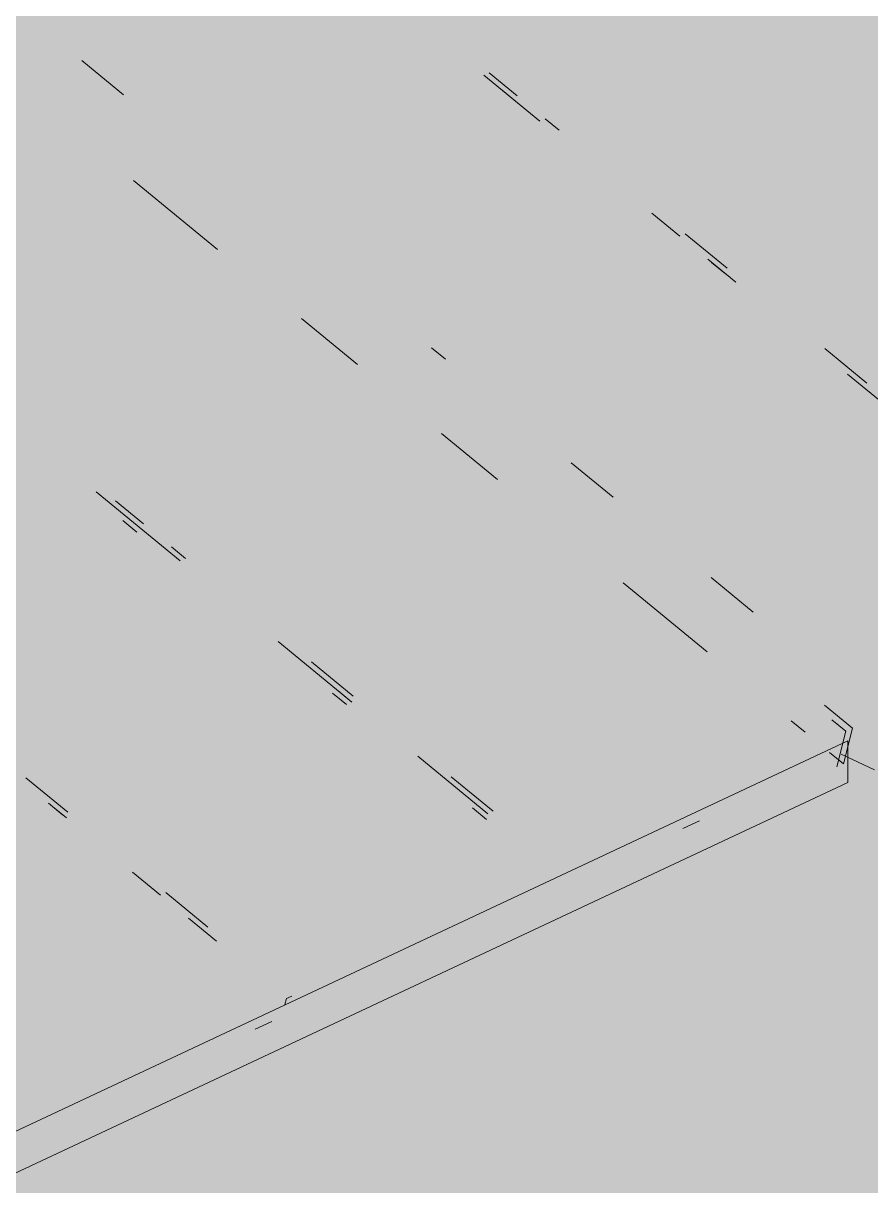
# Model space of a CAD drawing. Header units: millimetres. Extents: x 5 to 1315, y 5 to 292.
# Drawn here: x 1191.793 to 1193.778, y 86.176 to 88.9 of the extents above; entities that cross this region are included whole.
import ezdxf

# ---------------------------------------------------------------- set-up
doc = ezdxf.new("R2010")
doc.units = ezdxf.units.MM
doc.layers.add('EXISTING', color=7, linetype='Continuous')
doc.layers.add('IMAGES', color=7, linetype='Continuous')

# ---------------------------------------------------------------- blocks, each defined once
blk = doc.blocks.new('SHEET_03')
at = {"layer": 'EXISTING', "color": 250, "lineweight": 9}
for p, q in [((292.0285, 88.7323), (291.9302, 88.8131)), ((292.8721, 88.7783), (293.0032, 88.6706)), ((292.9501, 88.7303), (292.8846, 88.7842)), ((292.9467, 88.7169), (292.914, 88.7438)), ((293.0484, 88.6495), (293.0157, 88.6765)), ((292.0518, 88.5317), (292.2484, 88.3701)), ((293.2653, 88.4551), (293.3308, 88.4013)), ((293.4416, 88.3263), (293.3433, 88.4071)), ((293.3963, 88.3474), (293.4619, 88.2935)), ((293.4382, 88.3129), (293.4054, 88.3399)), ((292.445, 88.2085), (292.576, 88.1008)), ((292.782, 88.1129), (292.7493, 88.1398)), ((293.7692, 88.057), (293.6709, 88.1378)), ((293.724, 88.0781), (293.8223, 87.9973)), ((292.7726, 87.9392), (292.9037, 87.8314)), ((293.1752, 87.7897), (293.0769, 87.8705)), ((291.9642, 87.802), (292.1608, 87.6404)), ((292.075, 87.7271), (292.0094, 87.7809)), ((292.0591, 87.7078), (292.0263, 87.7347)), ((292.1733, 87.6463), (292.1405, 87.6732)), ((293.1985, 87.589), (293.3951, 87.4274)), ((293.5028, 87.5203), (293.4045, 87.6011)), ((292.3901, 87.4519), (292.5539, 87.3172)), ((292.5664, 87.3231), (292.4681, 87.4039)), ((292.5505, 87.3038), (292.5178, 87.3307)), ((292.563, 87.3097), (292.5303, 87.3366)), ((293.7353, 87.2486), (293.6697, 87.3025)), ((293.5917, 87.2659), (293.6244, 87.2389)), ((293.6869, 87.2682), (293.7197, 87.2413)), ((293.7141, 87.1648), (293.7353, 87.2486)), ((293.7197, 87.2413), (293.6984, 87.1575)), ((289.9104, 85.4281), (293.7247, 87.2188)), ((293.7247, 87.2188), (293.7247, 87.1213)), ((292.7177, 87.1825), (292.8816, 87.0479)), ((293.7141, 87.1648), (293.6813, 87.1917)), ((293.7091, 87.1873), (293.7871, 87.1506)), ((289.9104, 85.3306), (293.7247, 87.1213)), ((291.8979, 87.0516), (291.7996, 87.1323)), ((292.894, 87.0537), (292.7958, 87.1345)), ((291.8527, 87.0726), (291.8855, 87.0457)), ((291.8945, 87.0381), (291.8618, 87.0651)), ((292.8782, 87.0345), (292.8454, 87.0614)), ((293.3384, 87.0133), (293.3769, 87.0314)), ((292.0493, 86.911), (292.1148, 86.8572)), ((292.2256, 86.7822), (292.1273, 86.863)), ((292.1803, 86.8033), (292.2459, 86.7494)), ((292.4097, 86.6148), (292.4063, 86.6013)), ((292.4222, 86.6206), (292.4097, 86.6148)), ((292.3367, 86.543), (292.3752, 86.5611))]:
    blk.add_line(p, q, dxfattribs=at)
at = {"layer": 'IMAGES', "color": 7}
for points in [[(291.6473, 88.8805), (291.84, 88.8805), (291.6473, 88.9769), (291.84, 88.9769)], [(291.84, 88.8805), (291.9364, 88.8805), (291.84, 88.9769), (291.9364, 88.9769)], [(291.9364, 88.8805), (292.0327, 88.8805), (291.9364, 88.9769), (292.0327, 88.9769)], [(292.0327, 88.8805), (292.4182, 88.8805), (292.0327, 88.9769), (292.4182, 88.9769)], [(292.4182, 88.8805), (292.5145, 88.8805), (292.4182, 88.9769), (292.5145, 88.9769)], [(292.5145, 88.8805), (292.6109, 88.8805), (292.5145, 88.9769), (292.6109, 88.9769)], [(292.6109, 88.8805), (292.8036, 88.8805), (292.6109, 88.9769), (292.8036, 88.9769)], [(292.8036, 88.8805), (292.9, 88.8805), (292.8036, 88.9769), (292.9, 88.9769)], [(292.9, 88.8805), (292.9964, 88.8805), (292.9, 88.9769), (292.9964, 88.9769)], [(292.9964, 88.8805), (293.4782, 88.8805), (292.9964, 88.9769), (293.4782, 88.9769)], [(293.4782, 88.8805), (293.5745, 88.8805), (293.4782, 88.9769), (293.5745, 88.9769)], [(293.5745, 88.8805), (293.7673, 88.8805), (293.5745, 88.9769), (293.7673, 88.9769)], [(293.7673, 88.8805), (293.96, 88.8805), (293.7673, 88.9769), (293.96, 88.9769)], [(291.7436, 88.7841), (291.84, 88.7841), (291.7436, 88.8805), (291.84, 88.8805)], [(291.84, 88.7841), (291.9364, 88.7841), (291.84, 88.8805), (291.9364, 88.8805)], [(291.9364, 88.7841), (292.0327, 88.7841), (291.9364, 88.8805), (292.0327, 88.8805)], [(292.0327, 88.7841), (292.1291, 88.7841), (292.0327, 88.8805), (292.1291, 88.8805)], [(292.1291, 88.7841), (292.5145, 88.7841), (292.1291, 88.8805), (292.5145, 88.8805)], [(292.5145, 88.7841), (292.6109, 88.7841), (292.5145, 88.8805), (292.6109, 88.8805)], [(292.6109, 88.7841), (292.7073, 88.7841), (292.6109, 88.8805), (292.7073, 88.8805)], [(292.7073, 88.7841), (292.8036, 88.7841), (292.7073, 88.8805), (292.8036, 88.8805)], [(292.8036, 88.6877), (292.9, 88.6877), (292.8036, 88.8805), (292.9, 88.8805)], [(292.9, 88.7841), (292.9964, 88.7841), (292.9, 88.8805), (292.9964, 88.8805)], [(292.9964, 88.7841), (293.0927, 88.7841), (292.9964, 88.8805), (293.0927, 88.8805)], [(293.0927, 88.7841), (293.5745, 88.7841), (293.0927, 88.8805), (293.5745, 88.8805)], [(293.5745, 88.7841), (293.6709, 88.7841), (293.5745, 88.8805), (293.6709, 88.8805)], [(293.6709, 88.7841), (293.7673, 88.7841), (293.6709, 88.8805), (293.7673, 88.8805)], [(293.7673, 88.6877), (293.96, 88.6877), (293.7673, 88.8805), (293.96, 88.8805)], [(291.7436, 88.5913), (291.84, 88.5913), (291.7436, 88.7841), (291.84, 88.7841)], [(291.84, 88.6877), (291.9364, 88.6877), (291.84, 88.7841), (291.9364, 88.7841)], [(291.9364, 88.6877), (292.0327, 88.6877), (291.9364, 88.7841), (292.0327, 88.7841)], [(292.0327, 88.6877), (292.1291, 88.6877), (292.0327, 88.7841), (292.1291, 88.7841)], [(292.1291, 88.6877), (292.3218, 88.6877), (292.1291, 88.7841), (292.3218, 88.7841)], [(292.3218, 88.6877), (292.7073, 88.6877), (292.3218, 88.7841), (292.7073, 88.7841)], [(292.7073, 88.6877), (292.8036, 88.6877), (292.7073, 88.7841), (292.8036, 88.7841)], [(292.9, 88.6877), (292.9964, 88.6877), (292.9, 88.7841), (292.9964, 88.7841)], [(292.9964, 88.6877), (293.0927, 88.6877), (292.9964, 88.7841), (293.0927, 88.7841)], [(293.0927, 88.6877), (293.1891, 88.6877), (293.0927, 88.7841), (293.1891, 88.7841)], [(293.1891, 88.6877), (293.6709, 88.6877), (293.1891, 88.7841), (293.6709, 88.7841)], [(293.6709, 88.6877), (293.7673, 88.6877), (293.6709, 88.7841), (293.7673, 88.7841)], [(291.84, 88.5913), (292.0327, 88.5913), (291.84, 88.6877), (292.0327, 88.6877)], [(292.0327, 88.5913), (292.2255, 88.5913), (292.0327, 88.6877), (292.2255, 88.6877)], [(292.2255, 88.5913), (292.3218, 88.5913), (292.2255, 88.6877), (292.3218, 88.6877)], [(292.3218, 88.5913), (292.4182, 88.5913), (292.3218, 88.6877), (292.4182, 88.6877)], [(292.4182, 88.5913), (292.8036, 88.5913), (292.4182, 88.6877), (292.8036, 88.6877)], [(292.8036, 88.5913), (292.9, 88.5913), (292.8036, 88.6877), (292.9, 88.6877)], [(292.9, 88.5913), (292.9964, 88.5913), (292.9, 88.6877), (292.9964, 88.6877)], [(292.9964, 88.5913), (293.0927, 88.5913), (292.9964, 88.6877), (293.0927, 88.6877)], [(293.0927, 88.5913), (293.1891, 88.5913), (293.0927, 88.6877), (293.1891, 88.6877)], [(293.1891, 88.5913), (293.2855, 88.5913), (293.1891, 88.6877), (293.2855, 88.6877)], [(293.2855, 88.5913), (293.3818, 88.5913), (293.2855, 88.6877), (293.3818, 88.6877)], [(293.3818, 88.5913), (293.7673, 88.5913), (293.3818, 88.6877), (293.7673, 88.6877)], [(293.7673, 88.5913), (293.96, 88.5913), (293.7673, 88.6877), (293.96, 88.6877)], [(291.7436, 88.4949), (291.84, 88.4949), (291.7436, 88.5913), (291.84, 88.5913)], [(291.84, 88.4949), (291.9364, 88.4949), (291.84, 88.5913), (291.9364, 88.5913)], [(291.9364, 88.4949), (292.0327, 88.4949), (291.9364, 88.5913), (292.0327, 88.5913)], [(292.0327, 88.4949), (292.1291, 88.4949), (292.0327, 88.5913), (292.1291, 88.5913)], [(292.1291, 88.4949), (292.2255, 88.4949), (292.1291, 88.5913), (292.2255, 88.5913)], [(292.2255, 88.4949), (292.3218, 88.4949), (292.2255, 88.5913), (292.3218, 88.5913)], [(292.3218, 88.4949), (292.4182, 88.4949), (292.3218, 88.5913), (292.4182, 88.5913)], [(292.4182, 88.4949), (292.5145, 88.4949), (292.4182, 88.5913), (292.5145, 88.5913)], [(292.5145, 88.4949), (292.9, 88.4949), (292.5145, 88.5913), (292.9, 88.5913)], [(292.9, 88.4949), (292.9964, 88.4949), (292.9, 88.5913), (292.9964, 88.5913)], [(292.9964, 88.3985), (293.0927, 88.3985), (292.9964, 88.5913), (293.0927, 88.5913)], [(293.0927, 88.4949), (293.1891, 88.4949), (293.0927, 88.5913), (293.1891, 88.5913)], [(293.1891, 88.4949), (293.2855, 88.4949), (293.1891, 88.5913), (293.2855, 88.5913)], [(293.2855, 88.4949), (293.3818, 88.4949), (293.2855, 88.5913), (293.3818, 88.5913)], [(293.3818, 88.4949), (293.4782, 88.4949), (293.3818, 88.5913), (293.4782, 88.5913)], [(293.4782, 88.4949), (293.8636, 88.4949), (293.4782, 88.5913), (293.8636, 88.5913)], [(291.4545, 88.3985), (291.84, 88.3985), (291.4545, 88.4949), (291.84, 88.4949)], [(291.84, 88.3985), (291.9364, 88.3985), (291.84, 88.4949), (291.9364, 88.4949)], [(291.9364, 88.3985), (292.0327, 88.3985), (291.9364, 88.4949), (292.0327, 88.4949)], [(292.0327, 88.3985), (292.1291, 88.3985), (292.0327, 88.4949), (292.1291, 88.4949)], [(292.1291, 88.3985), (292.2255, 88.3985), (292.1291, 88.4949), (292.2255, 88.4949)], [(292.2255, 88.3985), (292.3218, 88.3985), (292.2255, 88.4949), (292.3218, 88.4949)], [(292.3218, 88.3985), (292.4182, 88.3985), (292.3218, 88.4949), (292.4182, 88.4949)], [(292.4182, 88.3985), (292.6109, 88.3985), (292.4182, 88.4949), (292.6109, 88.4949)], [(292.6109, 88.3985), (292.9964, 88.3985), (292.6109, 88.4949), (292.9964, 88.4949)], [(293.0927, 88.3985), (293.1891, 88.3985), (293.0927, 88.4949), (293.1891, 88.4949)], [(293.1891, 88.3985), (293.2855, 88.3985), (293.1891, 88.4949), (293.2855, 88.4949)], [(293.2855, 88.3985), (293.3818, 88.3985), (293.2855, 88.4949), (293.3818, 88.4949)], [(293.3818, 88.3985), (293.4782, 88.3985), (293.3818, 88.4949), (293.4782, 88.4949)], [(293.4782, 88.3985), (293.5745, 88.3985), (293.4782, 88.4949), (293.5745, 88.4949)], [(293.5745, 88.3985), (294.0564, 88.3985), (293.5745, 88.4949), (294.0564, 88.4949)], [(291.5509, 88.3021), (292.0327, 88.3021), (291.5509, 88.3985), (292.0327, 88.3985)], [(292.0327, 88.3021), (292.1291, 88.3021), (292.0327, 88.3985), (292.1291, 88.3985)], [(292.1291, 88.3021), (292.2255, 88.3021), (292.1291, 88.3985), (292.2255, 88.3985)], [(292.2255, 88.3021), (292.3218, 88.3021), (292.2255, 88.3985), (292.3218, 88.3985)], [(292.3218, 88.3021), (292.4182, 88.3021), (292.3218, 88.3985), (292.4182, 88.3985)], [(292.4182, 88.3021), (292.5145, 88.3021), (292.4182, 88.3985), (292.5145, 88.3985)], [(292.5145, 88.3021), (292.6109, 88.3021), (292.5145, 88.3985), (292.6109, 88.3985)], [(292.6109, 88.3021), (292.7073, 88.3021), (292.6109, 88.3985), (292.7073, 88.3985)], [(292.7073, 88.3021), (293.0927, 88.3021), (292.7073, 88.3985), (293.0927, 88.3985)], [(293.0927, 88.3021), (293.1891, 88.3021), (293.0927, 88.3985), (293.1891, 88.3985)], [(293.1891, 88.3021), (293.2855, 88.3021), (293.1891, 88.3985), (293.2855, 88.3985)], [(293.2855, 88.3021), (293.4782, 88.3021), (293.2855, 88.3985), (293.4782, 88.3985)], [(293.4782, 88.3021), (293.5745, 88.3021), (293.4782, 88.3985), (293.5745, 88.3985)], [(293.5745, 88.3021), (293.6709, 88.3021), (293.5745, 88.3985), (293.6709, 88.3985)], [(293.6709, 88.3021), (294.1527, 88.3021), (293.6709, 88.3985), (294.1527, 88.3985)], [(291.6473, 88.2057), (292.1291, 88.2057), (291.6473, 88.3021), (292.1291, 88.3021)], [(292.1291, 88.2057), (292.2255, 88.2057), (292.1291, 88.3021), (292.2255, 88.3021)], [(292.2255, 88.2057), (292.3218, 88.2057), (292.2255, 88.3021), (292.3218, 88.3021)], [(292.3218, 88.2057), (292.4182, 88.2057), (292.3218, 88.3021), (292.4182, 88.3021)], [(292.4182, 88.2057), (292.5145, 88.2057), (292.4182, 88.3021), (292.5145, 88.3021)], [(292.5145, 88.2057), (292.6109, 88.2057), (292.5145, 88.3021), (292.6109, 88.3021)], [(292.6109, 88.2057), (292.7073, 88.2057), (292.6109, 88.3021), (292.7073, 88.3021)], [(292.7073, 88.2057), (292.8036, 88.2057), (292.7073, 88.3021), (292.8036, 88.3021)], [(292.8036, 88.2057), (293.2855, 88.2057), (292.8036, 88.3021), (293.2855, 88.3021)], [(293.2855, 88.2057), (293.3818, 88.2057), (293.2855, 88.3021), (293.3818, 88.3021)], [(293.3818, 88.2057), (293.4782, 88.2057), (293.3818, 88.3021), (293.4782, 88.3021)], [(293.4782, 88.2057), (293.5745, 88.2057), (293.4782, 88.3021), (293.5745, 88.3021)], [(293.5745, 88.2057), (293.6709, 88.2057), (293.5745, 88.3021), (293.6709, 88.3021)], [(293.6709, 88.2057), (293.7673, 88.2057), (293.6709, 88.3021), (293.7673, 88.3021)], [(293.7673, 88.2057), (294.2491, 88.2057), (293.7673, 88.3021), (294.2491, 88.3021)], [(291.7436, 88.1093), (292.2255, 88.1093), (291.7436, 88.2057), (292.2255, 88.2057)], [(292.2255, 88.1093), (292.3218, 88.1093), (292.2255, 88.2057), (292.3218, 88.2057)], [(292.3218, 88.1093), (292.4182, 88.1093), (292.3218, 88.2057), (292.4182, 88.2057)], [(292.4182, 88.1093), (292.5145, 88.1093), (292.4182, 88.2057), (292.5145, 88.2057)], [(292.5145, 88.1093), (292.6109, 88.1093), (292.5145, 88.2057), (292.6109, 88.2057)], [(292.6109, 88.1093), (292.7073, 88.1093), (292.6109, 88.2057), (292.7073, 88.2057)], [(292.7073, 88.1093), (292.8036, 88.1093), (292.7073, 88.2057), (292.8036, 88.2057)], [(292.8036, 88.1093), (292.9, 88.1093), (292.8036, 88.2057), (292.9, 88.2057)], [(292.9, 88.1093), (293.4782, 88.1093), (292.9, 88.2057), (293.4782, 88.2057)], [(293.4782, 88.1093), (293.5745, 88.1093), (293.4782, 88.2057), (293.5745, 88.2057)], [(293.5745, 88.1093), (293.7673, 88.1093), (293.5745, 88.2057), (293.7673, 88.2057)], [(293.7673, 88.1093), (293.8636, 88.1093), (293.7673, 88.2057), (293.8636, 88.2057)], [(291.7436, 88.0129), (291.84, 88.0129), (291.7436, 88.1093), (291.84, 88.1093)], [(291.84, 88.0129), (291.9364, 88.0129), (291.84, 88.1093), (291.9364, 88.1093)], [(291.9364, 88.0129), (292.4182, 88.0129), (291.9364, 88.1093), (292.4182, 88.1093)], [(292.4182, 88.0129), (292.5145, 88.0129), (292.4182, 88.1093), (292.5145, 88.1093)], [(292.5145, 88.0129), (292.6109, 88.0129), (292.5145, 88.1093), (292.6109, 88.1093)], [(292.6109, 88.0129), (292.9, 88.0129), (292.6109, 88.1093), (292.9, 88.1093)], [(292.9, 88.0129), (292.9964, 88.0129), (292.9, 88.1093), (292.9964, 88.1093)], [(292.9964, 88.0129), (293.0927, 88.0129), (292.9964, 88.1093), (293.0927, 88.1093)], [(293.0927, 88.0129), (293.4782, 88.0129), (293.0927, 88.1093), (293.4782, 88.1093)], [(293.4782, 88.0129), (293.5745, 88.0129), (293.4782, 88.1093), (293.5745, 88.1093)], [(293.5745, 88.0129), (293.6709, 88.0129), (293.5745, 88.1093), (293.6709, 88.1093)], [(293.6709, 88.0129), (293.8636, 88.0129), (293.6709, 88.1093), (293.8636, 88.1093)], [(291.6473, 87.9165), (291.84, 87.9165), (291.6473, 88.0129), (291.84, 88.0129)], [(291.84, 87.9165), (291.9364, 87.9165), (291.84, 88.0129), (291.9364, 88.0129)], [(291.9364, 87.9165), (292.0327, 87.9165), (291.9364, 88.0129), (292.0327, 88.0129)], [(292.0327, 87.9165), (292.5145, 87.9165), (292.0327, 88.0129), (292.5145, 88.0129)], [(292.5145, 87.9165), (292.6109, 87.9165), (292.5145, 88.0129), (292.6109, 88.0129)], [(292.6109, 87.9165), (292.7073, 87.9165), (292.6109, 88.0129), (292.7073, 88.0129)], [(292.7073, 87.9165), (292.8036, 87.9165), (292.7073, 88.0129), (292.8036, 88.0129)], [(292.8036, 87.9165), (292.9, 87.9165), (292.8036, 88.0129), (292.9, 88.0129)], [(292.9, 87.9165), (292.9964, 87.9165), (292.9, 88.0129), (292.9964, 88.0129)], [(292.9964, 87.9165), (293.0927, 87.9165), (292.9964, 88.0129), (293.0927, 88.0129)], [(293.0927, 87.9165), (293.1891, 87.9165), (293.0927, 88.0129), (293.1891, 88.0129)], [(293.1891, 87.9165), (293.5745, 87.9165), (293.1891, 88.0129), (293.5745, 88.0129)], [(293.5745, 87.9165), (293.6709, 87.9165), (293.5745, 88.0129), (293.6709, 88.0129)], [(293.6709, 87.9165), (293.7673, 87.9165), (293.6709, 88.0129), (293.7673, 88.0129)], [(293.7673, 87.9165), (293.96, 87.9165), (293.7673, 88.0129), (293.96, 88.0129)], [(291.7436, 87.8201), (291.84, 87.8201), (291.7436, 87.9165), (291.84, 87.9165)], [(291.84, 87.8201), (291.9364, 87.8201), (291.84, 87.9165), (291.9364, 87.9165)], [(291.9364, 87.8201), (292.0327, 87.8201), (291.9364, 87.9165), (292.0327, 87.9165)], [(292.0327, 87.8201), (292.1291, 87.8201), (292.0327, 87.9165), (292.1291, 87.9165)], [(292.1291, 87.8201), (292.6109, 87.8201), (292.1291, 87.9165), (292.6109, 87.9165)], [(292.6109, 87.8201), (292.7073, 87.8201), (292.6109, 87.9165), (292.7073, 87.9165)], [(292.7073, 87.8201), (292.8036, 87.8201), (292.7073, 87.9165), (292.8036, 87.9165)], [(292.8036, 87.8201), (292.9, 87.8201), (292.8036, 87.9165), (292.9, 87.9165)], [(292.9, 87.8201), (293.0927, 87.8201), (292.9, 87.9165), (293.0927, 87.9165)], [(293.0927, 87.8201), (293.1891, 87.8201), (293.0927, 87.9165), (293.1891, 87.9165)], [(293.1891, 87.8201), (293.2855, 87.8201), (293.1891, 87.9165), (293.2855, 87.9165)], [(293.2855, 87.8201), (293.7673, 87.8201), (293.2855, 87.9165), (293.7673, 87.9165)], [(293.7673, 87.8201), (293.8636, 87.8201), (293.7673, 87.9165), (293.8636, 87.9165)], [(291.7436, 87.7237), (291.84, 87.7237), (291.7436, 87.8201), (291.84, 87.8201)], [(291.84, 87.7237), (291.9364, 87.7237), (291.84, 87.8201), (291.9364, 87.8201)], [(291.9364, 87.7237), (292.1291, 87.7237), (291.9364, 87.8201), (292.1291, 87.8201)], [(292.1291, 87.7237), (292.2255, 87.7237), (292.1291, 87.8201), (292.2255, 87.8201)], [(292.2255, 87.7237), (292.7073, 87.7237), (292.2255, 87.8201), (292.7073, 87.8201)], [(292.7073, 87.7237), (292.8036, 87.7237), (292.7073, 87.8201), (292.8036, 87.8201)], [(292.8036, 87.6273), (292.9, 87.6273), (292.8036, 87.8201), (292.9, 87.8201)], [(292.9, 87.7237), (292.9964, 87.7237), (292.9, 87.8201), (292.9964, 87.8201)], [(292.9964, 87.7237), (293.0927, 87.7237), (292.9964, 87.8201), (293.0927, 87.8201)], [(293.0927, 87.7237), (293.2855, 87.7237), (293.0927, 87.8201), (293.2855, 87.8201)], [(293.2855, 87.7237), (293.3818, 87.7237), (293.2855, 87.8201), (293.3818, 87.8201)], [(293.3818, 87.7237), (293.8636, 87.7237), (293.3818, 87.8201), (293.8636, 87.8201)], [(291.3582, 87.6273), (291.9364, 87.6273), (291.3582, 87.7237), (291.9364, 87.7237)], [(291.9364, 87.6273), (292.0327, 87.6273), (291.9364, 87.7237), (292.0327, 87.7237)], [(292.0327, 87.6273), (292.2255, 87.6273), (292.0327, 87.7237), (292.2255, 87.7237)], [(292.2255, 87.6273), (292.3218, 87.6273), (292.2255, 87.7237), (292.3218, 87.7237)], [(292.3218, 87.6273), (292.8036, 87.6273), (292.3218, 87.7237), (292.8036, 87.7237)], [(292.9, 87.6273), (292.9964, 87.6273), (292.9, 87.7237), (292.9964, 87.7237)], [(292.9964, 87.6273), (293.0927, 87.6273), (292.9964, 87.7237), (293.0927, 87.7237)], [(293.0927, 87.6273), (293.1891, 87.6273), (293.0927, 87.7237), (293.1891, 87.7237)], [(293.1891, 87.6273), (293.2855, 87.6273), (293.1891, 87.7237), (293.2855, 87.7237)], [(293.2855, 87.6273), (293.3818, 87.6273), (293.2855, 87.7237), (293.3818, 87.7237)], [(293.3818, 87.6273), (293.4782, 87.6273), (293.3818, 87.7237), (293.4782, 87.7237)], [(293.4782, 87.6273), (293.5745, 87.6273), (293.4782, 87.7237), (293.5745, 87.7237)], [(293.5745, 87.6273), (293.96, 87.6273), (293.5745, 87.7237), (293.96, 87.7237)], [(291.5509, 87.5309), (292.0327, 87.5309), (291.5509, 87.6273), (292.0327, 87.6273)], [(292.0327, 87.5309), (292.1291, 87.5309), (292.0327, 87.6273), (292.1291, 87.6273)], [(292.1291, 87.5309), (292.2255, 87.5309), (292.1291, 87.6273), (292.2255, 87.6273)], [(292.2255, 87.5309), (292.3218, 87.5309), (292.2255, 87.6273), (292.3218, 87.6273)], [(292.3218, 87.5309), (292.4182, 87.5309), (292.3218, 87.6273), (292.4182, 87.6273)], [(292.4182, 87.5309), (292.5145, 87.5309), (292.4182, 87.6273), (292.5145, 87.6273)], [(292.5145, 87.5309), (292.9, 87.5309), (292.5145, 87.6273), (292.9, 87.6273)], [(292.9, 87.5309), (293.0927, 87.5309), (292.9, 87.6273), (293.0927, 87.6273)], [(293.0927, 87.5309), (293.1891, 87.5309), (293.0927, 87.6273), (293.1891, 87.6273)], [(293.1891, 87.5309), (293.2855, 87.5309), (293.1891, 87.6273), (293.2855, 87.6273)], [(293.2855, 87.5309), (293.3818, 87.5309), (293.2855, 87.6273), (293.3818, 87.6273)], [(293.3818, 87.5309), (293.4782, 87.5309), (293.3818, 87.6273), (293.4782, 87.6273)], [(293.4782, 87.5309), (293.5745, 87.5309), (293.4782, 87.6273), (293.5745, 87.6273)], [(293.5745, 87.5309), (293.6709, 87.5309), (293.5745, 87.6273), (293.6709, 87.6273)], [(293.6709, 87.5309), (293.96, 87.5309), (293.6709, 87.6273), (293.96, 87.6273)], [(291.6473, 87.4345), (292.1291, 87.4345), (291.6473, 87.5309), (292.1291, 87.5309)], [(292.1291, 87.4345), (292.2255, 87.4345), (292.1291, 87.5309), (292.2255, 87.5309)], [(292.2255, 87.4345), (292.3218, 87.4345), (292.2255, 87.5309), (292.3218, 87.5309)], [(292.3218, 87.4345), (292.5145, 87.4345), (292.3218, 87.5309), (292.5145, 87.5309)], [(292.5145, 87.4345), (292.6109, 87.4345), (292.5145, 87.5309), (292.6109, 87.5309)], [(292.6109, 87.4345), (293.0927, 87.4345), (292.6109, 87.5309), (293.0927, 87.5309)], [(293.0927, 87.4345), (293.1891, 87.4345), (293.0927, 87.5309), (293.1891, 87.5309)], [(293.1891, 87.4345), (293.2855, 87.4345), (293.1891, 87.5309), (293.2855, 87.5309)], [(293.2855, 87.4345), (293.3818, 87.4345), (293.2855, 87.5309), (293.3818, 87.5309)], [(293.3818, 87.3381), (293.4782, 87.3381), (293.3818, 87.5309), (293.4782, 87.5309)], [(293.4782, 87.4345), (293.5745, 87.4345), (293.4782, 87.5309), (293.5745, 87.5309)], [(293.5745, 87.4345), (293.6709, 87.4345), (293.5745, 87.5309), (293.6709, 87.5309)], [(293.6709, 87.4345), (293.7673, 87.4345), (293.6709, 87.5309), (293.7673, 87.5309)], [(293.7673, 87.3381), (293.8636, 87.3381), (293.7673, 87.5309), (293.8636, 87.5309)], [(291.7436, 87.3381), (292.2255, 87.3381), (291.7436, 87.4345), (292.2255, 87.4345)], [(292.2255, 87.3381), (292.3218, 87.3381), (292.2255, 87.4345), (292.3218, 87.4345)], [(292.3218, 87.3381), (292.4182, 87.3381), (292.3218, 87.4345), (292.4182, 87.4345)], [(292.4182, 87.3381), (292.6109, 87.3381), (292.4182, 87.4345), (292.6109, 87.4345)], [(292.6109, 87.3381), (292.7073, 87.3381), (292.6109, 87.4345), (292.7073, 87.4345)], [(292.7073, 87.3381), (292.8036, 87.3381), (292.7073, 87.4345), (292.8036, 87.4345)], [(292.8036, 87.3381), (293.1891, 87.3381), (292.8036, 87.4345), (293.1891, 87.4345)], [(293.1891, 87.3381), (293.2855, 87.3381), (293.1891, 87.4345), (293.2855, 87.4345)], [(293.2855, 87.3381), (293.3818, 87.3381), (293.2855, 87.4345), (293.3818, 87.4345)], [(293.4782, 87.3381), (293.5745, 87.3381), (293.4782, 87.4345), (293.5745, 87.4345)], [(293.5745, 87.3381), (293.7673, 87.3381), (293.5745, 87.4345), (293.7673, 87.4345)], [(291.7436, 87.2417), (291.84, 87.2417), (291.7436, 87.3381), (291.84, 87.3381)], [(291.84, 87.2417), (292.3218, 87.2417), (291.84, 87.3381), (292.3218, 87.3381)], [(292.3218, 87.2417), (292.4182, 87.2417), (292.3218, 87.3381), (292.4182, 87.3381)], [(292.4182, 87.2417), (292.5145, 87.2417), (292.4182, 87.3381), (292.5145, 87.3381)], [(292.5145, 87.2417), (292.7073, 87.2417), (292.5145, 87.3381), (292.7073, 87.3381)], [(292.7073, 87.2417), (292.8036, 87.2417), (292.7073, 87.3381), (292.8036, 87.3381)], [(292.8036, 87.2417), (292.9, 87.2417), (292.8036, 87.3381), (292.9, 87.3381)], [(292.9, 87.2417), (293.2855, 87.2417), (292.9, 87.3381), (293.2855, 87.3381)], [(293.2855, 87.2417), (293.3818, 87.2417), (293.2855, 87.3381), (293.3818, 87.3381)], [(293.3818, 87.2417), (293.4782, 87.2417), (293.3818, 87.3381), (293.4782, 87.3381)], [(293.4782, 87.2417), (293.5745, 87.2417), (293.4782, 87.3381), (293.5745, 87.3381)], [(293.5745, 87.1453), (293.6709, 87.1453), (293.5745, 87.3381), (293.6709, 87.3381)], [(293.6709, 87.2417), (293.7673, 87.2417), (293.6709, 87.3381), (293.7673, 87.3381)], [(293.7673, 87.2417), (293.8636, 87.2417), (293.7673, 87.3381), (293.8636, 87.3381)], [(291.7436, 87.1453), (291.84, 87.1453), (291.7436, 87.2417), (291.84, 87.2417)], [(291.84, 87.1453), (291.9364, 87.1453), (291.84, 87.2417), (291.9364, 87.2417)], [(291.9364, 87.1453), (292.5145, 87.1453), (291.9364, 87.2417), (292.5145, 87.2417)], [(292.5145, 87.1453), (292.6109, 87.1453), (292.5145, 87.2417), (292.6109, 87.2417)], [(292.6109, 87.1453), (292.8036, 87.1453), (292.6109, 87.2417), (292.8036, 87.2417)], [(292.8036, 87.1453), (292.9, 87.1453), (292.8036, 87.2417), (292.9, 87.2417)], [(292.9, 87.1453), (292.9964, 87.1453), (292.9, 87.2417), (292.9964, 87.2417)], [(292.9964, 87.1453), (293.1891, 87.1453), (292.9964, 87.2417), (293.1891, 87.2417)], [(293.1891, 87.1453), (293.3818, 87.1453), (293.1891, 87.2417), (293.3818, 87.2417)], [(293.3818, 87.1453), (293.4782, 87.1453), (293.3818, 87.2417), (293.4782, 87.2417)], [(293.4782, 87.1453), (293.5745, 87.1453), (293.4782, 87.2417), (293.5745, 87.2417)], [(293.6709, 87.1453), (293.8636, 87.1453), (293.6709, 87.2417), (293.8636, 87.2417)], [(291.7436, 87.0489), (291.9364, 87.0489), (291.7436, 87.1453), (291.9364, 87.1453)], [(291.9364, 87.0489), (292.0327, 87.0489), (291.9364, 87.1453), (292.0327, 87.1453)], [(292.0327, 87.0489), (292.1291, 87.0489), (292.0327, 87.1453), (292.1291, 87.1453)], [(292.1291, 87.0489), (292.6109, 87.0489), (292.1291, 87.1453), (292.6109, 87.1453)], [(292.6109, 87.0489), (292.7073, 87.0489), (292.6109, 87.1453), (292.7073, 87.1453)], [(292.7073, 87.0489), (292.9, 87.0489), (292.7073, 87.1453), (292.9, 87.1453)], [(292.9, 87.0489), (292.9964, 87.0489), (292.9, 87.1453), (292.9964, 87.1453)], [(292.9964, 87.0489), (293.0927, 87.0489), (292.9964, 87.1453), (293.0927, 87.1453)], [(293.0927, 87.0489), (293.1891, 87.0489), (293.0927, 87.1453), (293.1891, 87.1453)], [(293.1891, 87.0489), (293.2855, 87.0489), (293.1891, 87.1453), (293.2855, 87.1453)], [(293.2855, 87.0489), (293.3818, 87.0489), (293.2855, 87.1453), (293.3818, 87.1453)], [(293.3818, 87.0489), (293.4782, 87.0489), (293.3818, 87.1453), (293.4782, 87.1453)], [(293.4782, 87.0489), (293.5745, 87.0489), (293.4782, 87.1453), (293.5745, 87.1453)], [(293.5745, 87.0489), (293.7673, 87.0489), (293.5745, 87.1453), (293.7673, 87.1453)], [(293.7673, 87.0489), (293.8636, 87.0489), (293.7673, 87.1453), (293.8636, 87.1453)], [(291.7436, 86.9525), (291.84, 86.9525), (291.7436, 87.0489), (291.84, 87.0489)], [(291.84, 86.9525), (291.9364, 86.9525), (291.84, 87.0489), (291.9364, 87.0489)], [(291.9364, 86.9525), (292.0327, 86.9525), (291.9364, 87.0489), (292.0327, 87.0489)], [(292.0327, 86.9525), (292.1291, 86.9525), (292.0327, 87.0489), (292.1291, 87.0489)], [(292.1291, 86.9525), (292.2255, 86.9525), (292.1291, 87.0489), (292.2255, 87.0489)], [(292.2255, 86.9525), (292.7073, 86.9525), (292.2255, 87.0489), (292.7073, 87.0489)], [(292.7073, 86.9525), (292.8036, 86.9525), (292.7073, 87.0489), (292.8036, 87.0489)], [(292.8036, 86.9525), (292.9964, 86.9525), (292.8036, 87.0489), (292.9964, 87.0489)], [(292.9964, 86.9525), (293.0927, 86.9525), (292.9964, 87.0489), (293.0927, 87.0489)], [(293.0927, 86.9525), (293.3818, 86.9525), (293.0927, 87.0489), (293.3818, 87.0489)], [(293.3818, 86.9525), (293.5745, 86.9525), (293.3818, 87.0489), (293.5745, 87.0489)], [(293.5745, 86.9525), (293.6709, 86.9525), (293.5745, 87.0489), (293.6709, 87.0489)], [(293.6709, 86.9525), (293.7673, 86.9525), (293.6709, 87.0489), (293.7673, 87.0489)], [(293.7673, 86.9525), (294.0564, 86.9525), (293.7673, 87.0489), (294.0564, 87.0489)], [(291.1655, 86.8561), (291.84, 86.8561), (291.1655, 86.9525), (291.84, 86.9525)], [(291.84, 86.8561), (291.9364, 86.8561), (291.84, 86.9525), (291.9364, 86.9525)], [(291.9364, 86.8561), (292.0327, 86.8561), (291.9364, 86.9525), (292.0327, 86.9525)], [(292.0327, 86.8561), (292.1291, 86.8561), (292.0327, 86.9525), (292.1291, 86.9525)], [(292.1291, 86.8561), (292.2255, 86.8561), (292.1291, 86.9525), (292.2255, 86.9525)], [(292.2255, 86.8561), (292.3218, 86.8561), (292.2255, 86.9525), (292.3218, 86.9525)], [(292.3218, 86.8561), (292.6109, 86.8561), (292.3218, 86.9525), (292.6109, 86.9525)], [(292.6109, 86.8561), (292.7073, 86.8561), (292.6109, 86.9525), (292.7073, 86.9525)], [(292.7073, 86.8561), (292.8036, 86.8561), (292.7073, 86.9525), (292.8036, 86.9525)], [(292.8036, 86.8561), (292.9, 86.8561), (292.8036, 86.9525), (292.9, 86.9525)], [(292.9, 86.8561), (293.0927, 86.8561), (292.9, 86.9525), (293.0927, 86.9525)], [(293.0927, 86.8561), (293.1891, 86.8561), (293.0927, 86.9525), (293.1891, 86.9525)], [(293.1891, 86.8561), (293.2855, 86.8561), (293.1891, 86.9525), (293.2855, 86.9525)], [(293.2855, 86.8561), (293.3818, 86.8561), (293.2855, 86.9525), (293.3818, 86.9525)], [(293.3818, 86.8561), (293.4782, 86.8561), (293.3818, 86.9525), (293.4782, 86.9525)], [(293.4782, 86.8561), (293.5745, 86.8561), (293.4782, 86.9525), (293.5745, 86.9525)], [(293.5745, 86.8561), (293.7673, 86.8561), (293.5745, 86.9525), (293.7673, 86.9525)], [(293.7673, 86.8561), (297.0436, 86.8561), (293.7673, 86.9525), (297.0436, 86.9525)], [(291.4545, 86.7597), (291.9364, 86.7597), (291.4545, 86.8561), (291.9364, 86.8561)], [(291.9364, 86.7597), (292.0327, 86.7597), (291.9364, 86.8561), (292.0327, 86.8561)], [(292.0327, 86.7597), (292.1291, 86.7597), (292.0327, 86.8561), (292.1291, 86.8561)], [(292.1291, 86.7597), (292.2255, 86.7597), (292.1291, 86.8561), (292.2255, 86.8561)], [(292.2255, 86.7597), (292.3218, 86.7597), (292.2255, 86.8561), (292.3218, 86.8561)], [(292.3218, 86.7597), (292.4182, 86.7597), (292.3218, 86.8561), (292.4182, 86.8561)], [(292.4182, 86.7597), (292.6109, 86.7597), (292.4182, 86.8561), (292.6109, 86.8561)], [(292.6109, 86.7597), (292.7073, 86.7597), (292.6109, 86.8561), (292.7073, 86.8561)], [(292.7073, 86.6633), (292.8036, 86.6633), (292.7073, 86.8561), (292.8036, 86.8561)], [(292.8036, 86.7597), (292.9, 86.7597), (292.8036, 86.8561), (292.9, 86.8561)], [(292.9, 86.7597), (292.9964, 86.7597), (292.9, 86.8561), (292.9964, 86.8561)], [(292.9964, 86.7597), (293.0927, 86.7597), (292.9964, 86.8561), (293.0927, 86.8561)], [(293.0927, 86.7597), (293.1891, 86.7597), (293.0927, 86.8561), (293.1891, 86.8561)], [(293.1891, 86.7597), (293.2855, 86.7597), (293.1891, 86.8561), (293.2855, 86.8561)], [(293.2855, 86.7597), (293.3818, 86.7597), (293.2855, 86.8561), (293.3818, 86.8561)], [(293.3818, 86.7597), (293.5745, 86.7597), (293.3818, 86.8561), (293.5745, 86.8561)], [(293.5745, 86.7597), (297.0436, 86.7597), (293.5745, 86.8561), (297.0436, 86.8561)], [(291.5509, 86.6633), (292.0327, 86.6633), (291.5509, 86.7597), (292.0327, 86.7597)], [(292.0327, 86.6633), (292.1291, 86.6633), (292.0327, 86.7597), (292.1291, 86.7597)], [(292.1291, 86.6633), (292.2255, 86.6633), (292.1291, 86.7597), (292.2255, 86.7597)], [(292.2255, 86.6633), (292.3218, 86.6633), (292.2255, 86.7597), (292.3218, 86.7597)], [(292.3218, 86.6633), (292.4182, 86.6633), (292.3218, 86.7597), (292.4182, 86.7597)], [(292.4182, 86.6633), (292.6109, 86.6633), (292.4182, 86.7597), (292.6109, 86.7597)], [(292.6109, 86.6633), (292.7073, 86.6633), (292.6109, 86.7597), (292.7073, 86.7597)], [(292.8036, 86.6633), (292.9, 86.6633), (292.8036, 86.7597), (292.9, 86.7597)], [(292.9, 86.6633), (292.9964, 86.6633), (292.9, 86.7597), (292.9964, 86.7597)], [(292.9964, 86.6633), (293.0927, 86.6633), (292.9964, 86.7597), (293.0927, 86.7597)], [(293.0927, 86.6633), (293.1891, 86.6633), (293.0927, 86.7597), (293.1891, 86.7597)], [(293.1891, 86.6633), (293.2855, 86.6633), (293.1891, 86.7597), (293.2855, 86.7597)], [(293.2855, 86.6633), (293.3818, 86.6633), (293.2855, 86.7597), (293.3818, 86.7597)], [(293.3818, 86.6633), (296.5618, 86.6633), (293.3818, 86.7597), (296.5618, 86.7597)], [(291.6473, 86.5669), (292.0327, 86.5669), (291.6473, 86.6633), (292.0327, 86.6633)], [(292.0327, 86.5669), (292.2255, 86.5669), (292.0327, 86.6633), (292.2255, 86.6633)], [(292.2255, 86.5669), (292.3218, 86.5669), (292.2255, 86.6633), (292.3218, 86.6633)], [(292.3218, 86.5669), (292.4182, 86.5669), (292.3218, 86.6633), (292.4182, 86.6633)], [(292.4182, 86.5669), (292.5145, 86.5669), (292.4182, 86.6633), (292.5145, 86.6633)], [(292.5145, 86.5669), (292.6109, 86.5669), (292.5145, 86.6633), (292.6109, 86.6633)], [(292.6109, 86.5669), (292.7073, 86.5669), (292.6109, 86.6633), (292.7073, 86.6633)], [(292.7073, 86.5669), (292.9, 86.5669), (292.7073, 86.6633), (292.9, 86.6633)], [(292.9, 86.5669), (292.9964, 86.5669), (292.9, 86.6633), (292.9964, 86.6633)], [(292.9964, 86.5669), (293.0927, 86.5669), (292.9964, 86.6633), (293.0927, 86.6633)], [(293.0927, 86.5669), (293.1891, 86.5669), (293.0927, 86.6633), (293.1891, 86.6633)], [(293.1891, 86.5669), (296.3691, 86.5669), (293.1891, 86.6633), (296.3691, 86.6633)], [(291.7436, 86.4705), (291.84, 86.4705), (291.7436, 86.5669), (291.84, 86.5669)], [(291.84, 86.4705), (291.9364, 86.4705), (291.84, 86.5669), (291.9364, 86.5669)], [(291.9364, 86.4705), (292.0327, 86.4705), (291.9364, 86.5669), (292.0327, 86.5669)], [(292.0327, 86.4705), (292.2255, 86.4705), (292.0327, 86.5669), (292.2255, 86.5669)], [(292.2255, 86.4705), (292.3218, 86.4705), (292.2255, 86.5669), (292.3218, 86.5669)], [(292.3218, 86.3741), (292.4182, 86.3741), (292.3218, 86.5669), (292.4182, 86.5669)], [(292.4182, 86.4705), (292.5145, 86.4705), (292.4182, 86.5669), (292.5145, 86.5669)], [(292.5145, 86.4705), (292.6109, 86.4705), (292.5145, 86.5669), (292.6109, 86.5669)], [(292.6109, 86.4705), (292.7073, 86.4705), (292.6109, 86.5669), (292.7073, 86.5669)], [(292.7073, 86.4705), (292.9, 86.4705), (292.7073, 86.5669), (292.9, 86.5669)], [(292.9, 86.4705), (292.9964, 86.4705), (292.9, 86.5669), (292.9964, 86.5669)], [(292.9964, 86.4705), (296.1764, 86.4705), (292.9964, 86.5669), (296.1764, 86.5669)], [(291.5509, 86.3741), (291.84, 86.3741), (291.5509, 86.4705), (291.84, 86.4705)], [(291.84, 86.3741), (291.9364, 86.3741), (291.84, 86.4705), (291.9364, 86.4705)], [(291.9364, 86.3741), (292.0327, 86.3741), (291.9364, 86.4705), (292.0327, 86.4705)], [(292.0327, 86.3741), (292.1291, 86.3741), (292.0327, 86.4705), (292.1291, 86.4705)], [(292.1291, 86.3741), (292.3218, 86.3741), (292.1291, 86.4705), (292.3218, 86.4705)], [(292.4182, 86.3741), (292.6109, 86.3741), (292.4182, 86.4705), (292.6109, 86.4705)], [(292.6109, 86.3741), (292.7073, 86.3741), (292.6109, 86.4705), (292.7073, 86.4705)], [(292.7073, 86.3741), (295.9836, 86.3741), (292.7073, 86.4705), (295.9836, 86.4705)], [(291.7436, 86.2777), (291.84, 86.2777), (291.7436, 86.3741), (291.84, 86.3741)], [(291.84, 86.2777), (292.0327, 86.2777), (291.84, 86.3741), (292.0327, 86.3741)], [(292.0327, 86.2777), (292.1291, 86.2777), (292.0327, 86.3741), (292.1291, 86.3741)], [(292.1291, 86.2777), (292.2255, 86.2777), (292.1291, 86.3741), (292.2255, 86.3741)], [(292.2255, 86.2777), (292.3218, 86.2777), (292.2255, 86.3741), (292.3218, 86.3741)], [(292.3218, 86.2777), (292.6109, 86.2777), (292.3218, 86.3741), (292.6109, 86.3741)], [(292.6109, 86.2777), (295.7909, 86.2777), (292.6109, 86.3741), (295.7909, 86.3741)], [(291.7436, 86.1813), (291.9364, 86.1813), (291.7436, 86.2777), (291.9364, 86.2777)], [(291.9364, 86.1813), (292.0327, 86.1813), (291.9364, 86.2777), (292.0327, 86.2777)], [(292.0327, 86.1813), (292.1291, 86.1813), (292.0327, 86.2777), (292.1291, 86.2777)], [(292.1291, 86.1813), (292.2255, 86.1813), (292.1291, 86.2777), (292.2255, 86.2777)], [(292.2255, 86.1813), (292.3218, 86.1813), (292.2255, 86.2777), (292.3218, 86.2777)], [(292.3218, 86.1813), (295.5018, 86.1813), (292.3218, 86.2777), (295.5018, 86.2777)], [(291.7436, 85.9885), (291.84, 85.9885), (291.7436, 86.1813), (291.84, 86.1813)], [(291.84, 86.0849), (291.9364, 86.0849), (291.84, 86.1813), (291.9364, 86.1813)], [(291.9364, 86.0849), (292.1291, 86.0849), (291.9364, 86.1813), (292.1291, 86.1813)], [(292.1291, 85.9885), (292.2255, 85.9885), (292.1291, 86.1813), (292.2255, 86.1813)], [(292.2255, 86.0849), (295.4055, 86.0849), (292.2255, 86.1813), (295.4055, 86.1813)]]:
    blk.add_solid(points, dxfattribs=at)

msp = doc.modelspace()

# ---------------------------------------------------------------- block references
msp.add_blockref('SHEET_03', (900, 0))

doc.saveas('drawing.dxf')
